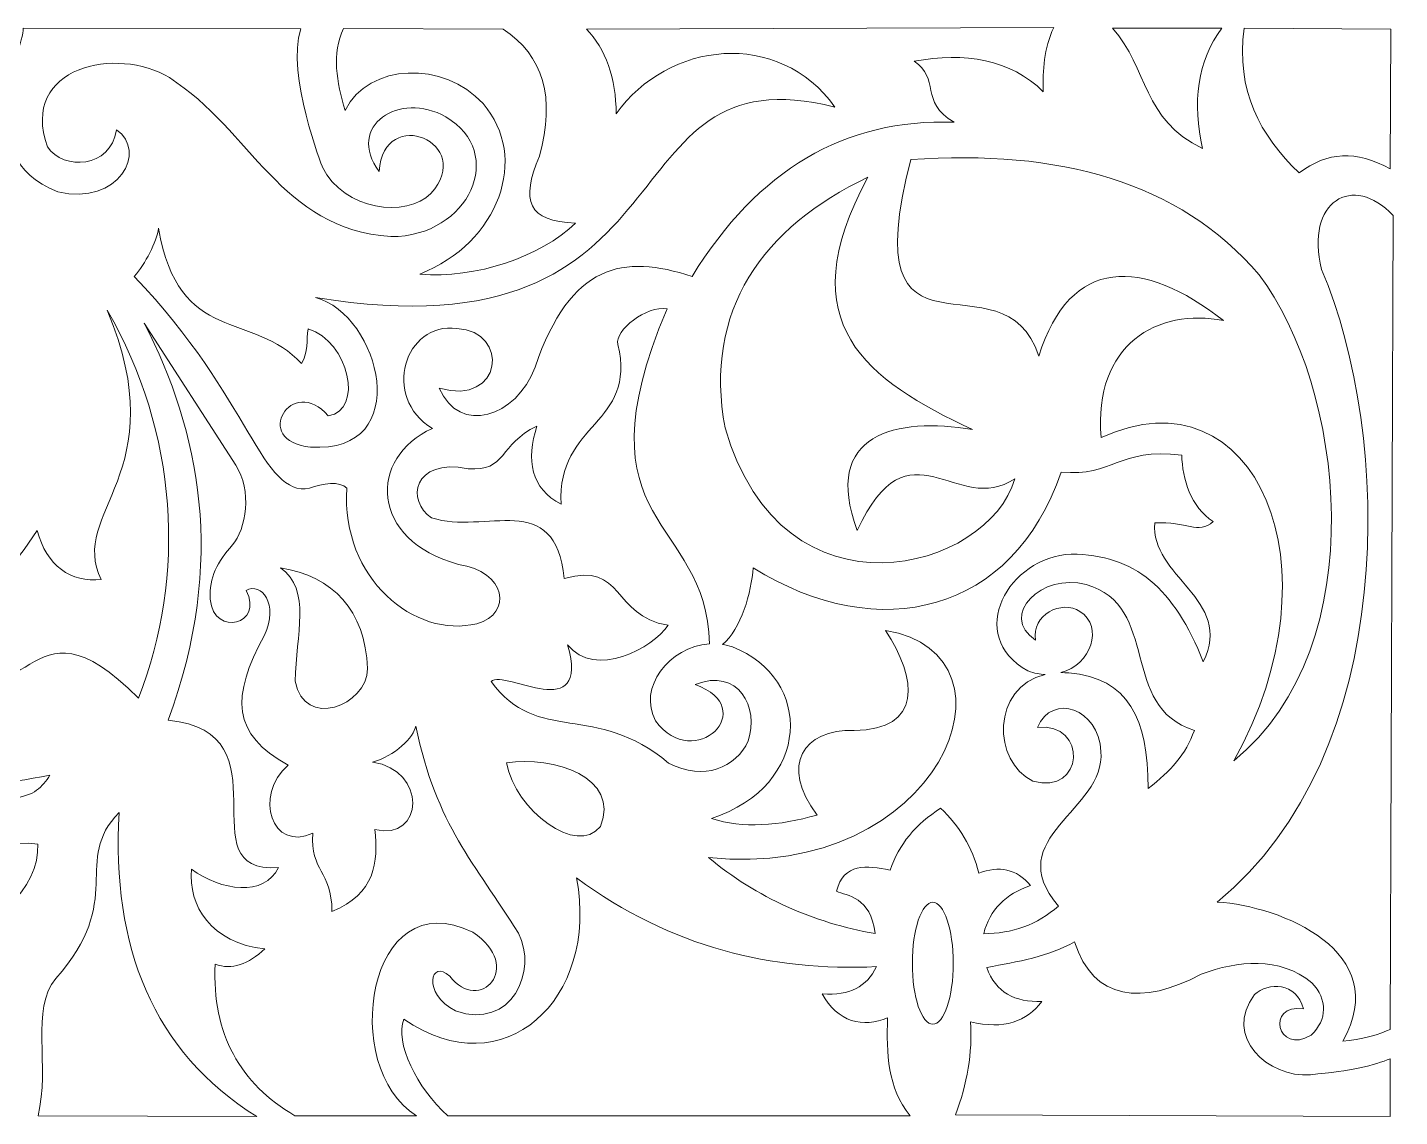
# Model space of a CAD drawing. Header units: centimetres. Extents: x -58 to 58, y -29 to 29.
# Drawn here: x 1.08 to 34.59, y 2.83 to 29.43 of the extents above; entities that cross this region are included whole.
import ezdxf

# ---------------------------------------------------------------- set-up
doc = ezdxf.new("R2010")
doc.units = ezdxf.units.CM
doc.header["$MEASUREMENT"] = 0
doc.layers.add('layer 1', color=7, linetype='Continuous')

msp = doc.modelspace()

# ---------------------------------------------------------------- linework, layer by layer
at = {"layer": 'layer 1', "color": 114, "lineweight": 9}
msp.add_ellipse((23.19312, 6.57304), major_axis=(0, 1.48925), ratio=0.33560517, dxfattribs=at)
for points, knots in [([(8.28643, 26.01729), (8.80758, 24.95373), (10.33783, 24.77423), (10.93446, 25.37474), (10.93446, 25.37474), (12.04035, 26.6024), (9.77511, 27.56058), (9.67125, 25.91195), (9.67125, 25.91195), (8.8432, 27.01705), (10.16608, 27.89564), (11.2988, 27.2438), (11.2988, 27.2438), (12.79102, 26.3799), (11.88187, 24.31516), (9.953, 24.32), (9.953, 24.32), (7.245, 24.51306), (6.56345, 26.91348), (4.54608, 28.20276), (4.54608, 28.20276), (3.28028, 28.97957), (0.87428, 28.48685), (1.5658, 26.51063), (1.5658, 26.51063), (1.96602, 25.92679), (3.10417, 25.99105), (3.25603, 26.92431), (3.25603, 26.92431), (4.01691, 26.41487), (3.32155, 25.05927), (1.82025, 25.41437), (1.82025, 25.41437), (-0.43495, 26.31069), (1.01029, 28.88282), (0.97479, 29.40828), (0.97479, 29.40828), (0.97479, 29.40828), (7.75628, 29.39799), (7.75628, 29.39799), (7.75628, 29.39799), (7.38935, 28.27177), (8.28643, 26.01729), (8.28643, 26.01729)], [0, 0, 0, 0, 0.08333333, 0.08333333, 0.08333333, 0.08333333, 0.16666667, 0.16666667, 0.16666667, 0.16666667, 0.25, 0.25, 0.25, 0.25, 0.33333333, 0.33333333, 0.33333333, 0.33333333, 0.41666667, 0.41666667, 0.41666667, 0.41666667, 0.5, 0.5, 0.5, 0.5, 0.58333333, 0.58333333, 0.58333333, 0.58333333, 0.66666667, 0.66666667, 0.66666667, 0.66666667, 0.75, 0.75, 0.75, 0.75, 0.83333333, 0.83333333, 0.83333333, 0.83333333, 1, 1, 1, 1]), ([(26.14648, 29.42897), (25.90715, 28.905), (25.87692, 28.39138), (25.89204, 27.85698), (25.89204, 27.85698), (25.091, 28.65443), (23.97564, 28.83024), (22.73812, 28.60301), (22.73812, 28.60301), (23.3795, 28.19179), (22.85931, 27.61568), (23.7111, 27.11235), (23.7111, 27.11235), (21.04556, 27.20891), (18.91311, 25.95414), (17.31367, 23.34784), (17.31367, 23.34784), (15.63104, 23.89621), (14.34817, 23.67246), (13.47885, 21.13464), (13.47885, 21.13464), (13.01841, 19.89587), (11.63499, 19.46982), (11.13434, 20.61754), (11.13434, 20.61754), (12.69616, 20.17307), (12.86682, 22.0055), (11.56942, 22.07616), (11.56942, 22.07616), (10.29092, 22.24206), (9.71834, 20.40055), (10.96966, 19.63543), (10.96966, 19.63543), (9.39638, 18.92695), (9.43617, 16.89977), (11.60688, 16.31525), (11.60688, 16.31525), (12.76499, 16.14659), (12.94826, 15.10494), (12.05215, 14.86688), (12.05215, 14.86688), (10.54982, 14.49495), (8.73526, 15.96169), (8.8807, 18.17682), (8.8807, 18.17682), (8.71479, 18.35616), (8.28086, 18.29387), (7.97197, 18.17682), (7.97197, 18.17682), (6.79823, 17.94702), (6.553, 20.34995), (3.68912, 23.34567), (3.68912, 23.34567), (3.96174, 23.66274), (4.22803, 24.18207), (4.28255, 24.52684), (4.28255, 24.52684), (4.76392, 21.65508), (6.61177, 22.51009), (7.77205, 21.21738), (7.77205, 21.21738), (7.95384, 21.5001), (7.8811, 21.78276), (7.93563, 22.06543), (7.93563, 22.06543), (8.92945, 21.76633), (9.30211, 20.06468), (8.42634, 19.94536), (8.42634, 19.94536), (7.54313, 20.97081), (6.53097, 19.32643), (7.99015, 19.18004), (7.99015, 19.18004), (10.56367, 19.00984), (9.69248, 22.42387), (8.11737, 22.83074), (8.11737, 22.83074), (17.61045, 21.2834), (15.06088, 28.94038), (20.80317, 27.48466), (20.80317, 27.48466), (19.4304, 29.40466), (16.71939, 29.09725), (15.45987, 27.31919), (15.45987, 27.31919), (15.45567, 28.18435), (15.20063, 28.91022), (14.73289, 29.3876), (14.73289, 29.3876), (14.73289, 29.3876), (26.14648, 29.42897), (26.14648, 29.42897)], [0, 0, 0, 0, 0.04166667, 0.04166667, 0.04166667, 0.04166667, 0.08333333, 0.08333333, 0.08333333, 0.08333333, 0.125, 0.125, 0.125, 0.125, 0.16666667, 0.16666667, 0.16666667, 0.16666667, 0.20833333, 0.20833333, 0.20833333, 0.20833333, 0.25, 0.25, 0.25, 0.25, 0.29166667, 0.29166667, 0.29166667, 0.29166667, 0.33333333, 0.33333333, 0.33333333, 0.33333333, 0.375, 0.375, 0.375, 0.375, 0.41666667, 0.41666667, 0.41666667, 0.41666667, 0.45833333, 0.45833333, 0.45833333, 0.45833333, 0.5, 0.5, 0.5, 0.5, 0.54166667, 0.54166667, 0.54166667, 0.54166667, 0.58333333, 0.58333333, 0.58333333, 0.58333333, 0.625, 0.625, 0.625, 0.625, 0.66666667, 0.66666667, 0.66666667, 0.66666667, 0.70833333, 0.70833333, 0.70833333, 0.70833333, 0.75, 0.75, 0.75, 0.75, 0.79166667, 0.79166667, 0.79166667, 0.79166667, 0.83333333, 0.83333333, 0.83333333, 0.83333333, 0.875, 0.875, 0.875, 0.875, 0.91666667, 0.91666667, 0.91666667, 0.91666667, 1, 1, 1, 1]), ([(8.83625, 27.40425), (8.6405, 28.09821), (8.49574, 28.78444), (8.80209, 29.40212), (8.80209, 29.40212), (8.80209, 29.40212), (12.69607, 29.3905), (12.69607, 29.3905), (12.69607, 29.3905), (13.68365, 28.74393), (13.98051, 27.70977), (13.58662, 26.28788), (13.58662, 26.28788), (13.11735, 25.18795), (13.30482, 24.69057), (14.46871, 24.64954), (14.46871, 24.64954), (13.62164, 23.83232), (12.02102, 23.28115), (10.66434, 23.40636), (10.66434, 23.40636), (12.59929, 24.1639), (13.34866, 26.26404), (12.20663, 27.5674), (12.20663, 27.5674), (11.25415, 28.6198), (9.41884, 28.56509), (8.83625, 27.40425)], [0, 0, 0, 0, 0.125, 0.125, 0.125, 0.125, 0.25, 0.25, 0.25, 0.25, 0.375, 0.375, 0.375, 0.375, 0.5, 0.5, 0.5, 0.5, 0.625, 0.625, 0.625, 0.625, 0.75, 0.75, 0.75, 0.75, 1, 1, 1, 1]), ([(30.25392, 29.40828), (29.65594, 28.63355), (29.52804, 27.57141), (29.78138, 26.47114), (29.78138, 26.47114), (28.31213, 27.16991), (28.46076, 28.42927), (27.58226, 29.40828), (27.58226, 29.40828), (27.58226, 29.40828), (30.25392, 29.40828), (30.25392, 29.40828)], [0, 0, 0, 0, 0.25, 0.25, 0.25, 0.25, 0.5, 0.5, 0.5, 0.5, 1, 1, 1, 1]), ([(30.79915, 29.40828), (30.79915, 29.40828), (34.37953, 29.3876), (34.37953, 29.3876), (34.37953, 29.3876), (34.37953, 29.3876), (34.36136, 25.97472), (34.36136, 25.97472), (34.36136, 25.97472), (33.53437, 26.43842), (32.83228, 26.39184), (32.14148, 25.87928), (32.14148, 25.87928), (31.18421, 26.78773), (30.59316, 27.89327), (30.79915, 29.40828)], [0, 0, 0, 0, 0.2, 0.2, 0.2, 0.2, 0.4, 0.4, 0.4, 0.4, 0.6, 0.6, 0.6, 0.6, 1, 1, 1, 1]), ([(-11.65575, 21.93241), (-12.3576, 21.3165), (-13.1004, 20.5262), (-13.10893, 19.52128), (-13.10893, 19.52128), (-13.73901, 19.90742), (-14.39325, 19.99011), (-15.07178, 19.76949), (-15.07178, 19.76949), (-15.08435, 19.22489), (-14.58145, 18.40623), (-13.94024, 17.94712), (-13.94024, 17.94712), (-14.21358, 17.74492), (-14.7609, 18.13352), (-15.17131, 17.95712), (-15.17131, 17.95712), (-14.8322, 16.75044), (-14.036, 16.1634), (-12.72726, 16.50141), (-12.72726, 16.50141), (-12.87869, 16.0464), (-13.18761, 15.60508), (-13.65416, 15.17762), (-13.65416, 15.17762), (-14.2698, 15.95487), (-15.10944, 16.33062), (-16.105, 16.23638), (-16.105, 16.23638), (-15.60831, 20.03351), (-20.77873, 18.16969), (-18.24043, 15.98725), (-18.24043, 15.98725), (-18.6869, 15.8803), (-19.2625, 15.28074), (-19.43391, 14.85069), (-19.43391, 14.85069), (-23.34147, 15.4816), (-24.63764, 18.24921), (-23.90459, 22.52048), (-23.90459, 22.52048), (-21.80849, 22.12062), (-21.12614, 22.89444), (-21.98641, 25.19728), (-21.98641, 25.19728), (-19.22919, 27.88665), (-14.55915, 28.12795), (-13.14528, 24.67163), (-13.14528, 24.67163), (-12.68985, 23.17125), (-13.50911, 21.32378), (-15.59884, 21.8379), (-15.59884, 21.8379), (-17.10167, 22.45161), (-16.64309, 23.97092), (-15.88975, 24.30361), (-15.88975, 24.30361), (-15.06865, 24.71632), (-14.28411, 24.07855), (-14.59924, 23.55468), (-14.59924, 23.55468), (-15.48378, 24.41491), (-16.47355, 22.75288), (-15.10812, 22.35501), (-15.10812, 22.35501), (-14.2752, 22.11719), (-13.5766, 22.80667), (-13.69051, 23.88563), (-13.69051, 23.88563), (-14.18912, 26.04221), (-16.86354, 25.98772), (-17.92517, 24.00973), (-17.92517, 24.00973), (-18.44166, 25.50498), (-19.87749, 25.64098), (-20.94214, 24.5682), (-20.94214, 24.5682), (-18.39168, 24.36136), (-19.7487, 21.8379), (-17.92517, 21.15533), (-17.92517, 21.15533), (-21.32185, 21.92458), (-22.68796, 17.39471), (-19.74262, 16.66688), (-19.74262, 16.66688), (-20.76727, 18.64052), (-20.05698, 19.82559), (-17.25272, 19.54197), (-17.25272, 19.54197), (-15.71986, 19.31087), (-14.84744, 19.53138), (-15.03543, 20.96917), (-15.03543, 20.96917), (-13.20736, 21.19935), (-12.4349, 22.24211), (-12.25473, 23.74084), (-12.25473, 23.74084), (-11.93024, 24.03919), (-11.38122, 24.03919), (-11.05673, 23.74084), (-11.05673, 23.74084), (-10.87656, 22.24211), (-10.1041, 21.19935), (-8.27603, 20.96917), (-8.27603, 20.96917), (-8.46402, 19.53138), (-7.5916, 19.31087), (-6.05874, 19.54197), (-6.05874, 19.54197), (-3.25448, 19.82559), (-2.54419, 18.64052), (-3.56884, 16.66688), (-3.56884, 16.66688), (-0.6235, 17.39471), (-1.98961, 21.92458), (-5.38629, 21.15533), (-5.38629, 21.15533), (-3.56276, 21.8379), (-4.91978, 24.36136), (-2.36932, 24.5682), (-2.36932, 24.5682), (-3.43397, 25.64098), (-4.8698, 25.50498), (-5.38629, 24.00973), (-5.38629, 24.00973), (-6.44792, 25.98772), (-9.12234, 26.04221), (-9.62095, 23.88563), (-9.62095, 23.88563), (-9.73486, 22.80667), (-9.03626, 22.11719), (-8.20334, 22.35501), (-8.20334, 22.35501), (-6.83791, 22.75288), (-7.82768, 24.41491), (-8.71222, 23.55468), (-8.71222, 23.55468), (-9.02735, 24.07855), (-8.24281, 24.71632), (-7.42171, 24.30361), (-7.42171, 24.30361), (-6.66837, 23.97092), (-6.20979, 22.45161), (-7.71262, 21.8379), (-7.71262, 21.8379), (-9.80235, 21.32378), (-10.62161, 23.17125), (-10.16618, 24.67163), (-10.16618, 24.67163), (-8.75231, 28.12795), (-4.08227, 27.88665), (-1.32505, 25.19728), (-1.32505, 25.19728), (-2.18532, 22.89444), (-1.50297, 22.12062), (0.59313, 22.52048), (0.59313, 22.52048), (1.32618, 18.24921), (0.03001, 15.4816), (-3.87755, 14.85069), (-3.87755, 14.85069), (-4.04896, 15.28074), (-4.62456, 15.8803), (-5.07103, 15.98725), (-5.07103, 15.98725), (-2.53273, 18.16969), (-7.70315, 20.03351), (-7.20646, 16.23638), (-7.20646, 16.23638), (-8.20202, 16.33062), (-9.04166, 15.95487), (-9.6573, 15.17762), (-9.6573, 15.17762), (-10.12385, 15.60508), (-10.43277, 16.0464), (-10.5842, 16.50141), (-10.5842, 16.50141), (-9.27546, 16.1634), (-8.47926, 16.75044), (-8.14015, 17.95712), (-8.14015, 17.95712), (-8.55056, 18.13352), (-9.09788, 17.74492), (-9.37122, 17.94712), (-9.37122, 17.94712), (-8.73001, 18.40623), (-8.22711, 19.22489), (-8.23968, 19.76949), (-8.23968, 19.76949), (-8.91821, 19.99011), (-9.57245, 19.90742), (-10.20253, 19.52128), (-10.20253, 19.52128), (-10.21087, 20.50441), (-10.95094, 21.34037), (-11.65575, 21.93241)], [0, 0, 0, 0, 0.02, 0.02, 0.02, 0.02, 0.04, 0.04, 0.04, 0.04, 0.06, 0.06, 0.06, 0.06, 0.08, 0.08, 0.08, 0.08, 0.1, 0.1, 0.1, 0.1, 0.12, 0.12, 0.12, 0.12, 0.14, 0.14, 0.14, 0.14, 0.16, 0.16, 0.16, 0.16, 0.18, 0.18, 0.18, 0.18, 0.2, 0.2, 0.2, 0.2, 0.22, 0.22, 0.22, 0.22, 0.24, 0.24, 0.24, 0.24, 0.26, 0.26, 0.26, 0.26, 0.28, 0.28, 0.28, 0.28, 0.3, 0.3, 0.3, 0.3, 0.32, 0.32, 0.32, 0.32, 0.34, 0.34, 0.34, 0.34, 0.36, 0.36, 0.36, 0.36, 0.38, 0.38, 0.38, 0.38, 0.4, 0.4, 0.4, 0.4, 0.42, 0.42, 0.42, 0.42, 0.44, 0.44, 0.44, 0.44, 0.46, 0.46, 0.46, 0.46, 0.48, 0.48, 0.48, 0.48, 0.5, 0.5, 0.5, 0.5, 0.52, 0.52, 0.52, 0.52, 0.54, 0.54, 0.54, 0.54, 0.56, 0.56, 0.56, 0.56, 0.58, 0.58, 0.58, 0.58, 0.6, 0.6, 0.6, 0.6, 0.62, 0.62, 0.62, 0.62, 0.64, 0.64, 0.64, 0.64, 0.66, 0.66, 0.66, 0.66, 0.68, 0.68, 0.68, 0.68, 0.7, 0.7, 0.7, 0.7, 0.72, 0.72, 0.72, 0.72, 0.74, 0.74, 0.74, 0.74, 0.76, 0.76, 0.76, 0.76, 0.78, 0.78, 0.78, 0.78, 0.8, 0.8, 0.8, 0.8, 0.82, 0.82, 0.82, 0.82, 0.84, 0.84, 0.84, 0.84, 0.86, 0.86, 0.86, 0.86, 0.88, 0.88, 0.88, 0.88, 0.9, 0.9, 0.9, 0.9, 0.92, 0.92, 0.92, 0.92, 0.94, 0.94, 0.94, 0.94, 0.96, 0.96, 0.96, 0.96, 1, 1, 1, 1]), ([(30.54471, 11.51654), (34.02649, 14.36538), (33.21772, 20.68476), (31.16264, 23.38921), (31.16264, 23.38921), (29.2029, 25.67476), (26.26466, 26.45384), (22.65697, 26.20225), (22.65697, 26.20225), (21.22726, 20.67268), (24.92276, 24.05796), (25.78299, 21.40354), (25.78299, 21.40354), (26.54708, 23.85388), (28.32666, 23.80729), (30.29027, 22.27227), (30.29027, 22.27227), (28.69758, 22.58224), (27.10799, 21.69708), (27.30493, 19.41496), (27.30493, 19.41496), (31.07619, 21.12382), (33.20345, 16.26436), (30.54471, 11.51654)], [0, 0, 0, 0, 0.14285714, 0.14285714, 0.14285714, 0.14285714, 0.28571429, 0.28571429, 0.28571429, 0.28571429, 0.42857143, 0.42857143, 0.42857143, 0.42857143, 0.57142857, 0.57142857, 0.57142857, 0.57142857, 0.71428571, 0.71428571, 0.71428571, 0.71428571, 1, 1, 1, 1]), ([(34.36839, 4.95805), (34.16973, 4.86303), (33.60773, 4.68262), (33.21036, 4.67299), (33.21036, 4.67299), (34.43749, 6.85622), (31.70796, 7.97345), (30.14032, 8.06712), (30.14032, 8.06712), (34.59377, 11.70076), (34.41634, 19.47348), (32.6893, 23.51332), (32.6893, 23.51332), (32.2743, 25.1924), (33.46176, 25.88179), (34.43405, 24.8371), (34.43405, 24.8371), (34.43405, 24.8371), (34.36839, 4.95805), (34.36839, 4.95805)], [0, 0, 0, 0, 0.16666667, 0.16666667, 0.16666667, 0.16666667, 0.33333333, 0.33333333, 0.33333333, 0.33333333, 0.5, 0.5, 0.5, 0.5, 0.66666667, 0.66666667, 0.66666667, 0.66666667, 1, 1, 1, 1]), ([(21.60876, 25.76962), (19.65381, 22.18625), (21.59343, 20.81051), (24.1604, 19.61045), (24.1604, 19.61045), (22.32185, 19.92477), (20.45777, 19.50944), (21.34841, 17.14261), (21.34841, 17.14261), (22.61438, 19.90645), (23.7832, 17.45278), (25.1969, 18.40802), (25.1969, 18.40802), (24.56984, 16.16906), (19.53814, 14.75539), (18.11925, 19.64713), (18.11925, 19.64713), (17.58612, 22.5154), (19.04012, 24.55622), (21.60876, 25.76962)], [0, 0, 0, 0, 0.16666667, 0.16666667, 0.16666667, 0.16666667, 0.33333333, 0.33333333, 0.33333333, 0.33333333, 0.5, 0.5, 0.5, 0.5, 0.66666667, 0.66666667, 0.66666667, 0.66666667, 1, 1, 1, 1]), ([(3.02851, 22.52048), (4.7581, 19.53167), (4.96409, 16.04993), (3.79184, 13.04716), (3.79184, 13.04716), (0.97479, 15.8947), (1.22923, 12.1026), (-1.33337, 13.95726), (-1.33337, 13.95726), (-1.52569, 13.39642), (-0.87209, 12.55311), (-0.00604, 12.47153), (-0.00604, 12.47153), (-0.61841, 12.05814), (-1.85907, 12.16132), (-2.60559, 12.7369), (-2.60559, 12.7369), (-2.34677, 10.71242), (-0.59505, 10.73677), (1.62907, 11.16491), (1.62907, 11.16491), (1.439, 10.8835), (1.25195, 10.65452), (0.71822, 10.60711), (0.71822, 10.60711), (-0.19704, 10.51519), (-0.79752, 10.3864), (-1.50391, 9.92942), (-1.50391, 9.92942), (-1.84315, 9.70764), (-2.71162, 9.92666), (-3.05995, 10.17207), (-3.05995, 10.17207), (-3.10318, 9.63235), (-2.73812, 9.26419), (-2.35093, 9.21127), (-2.35093, 9.21127), (-3.52463, 6.61716), (-6.76899, 6.77475), (-9.09389, 9.19992), (-9.09389, 9.19992), (-7.70655, 9.84804), (-6.50096, 9.21374), (-5.20454, 10.08933), (-5.20454, 10.08933), (-5.24425, 9.0922), (-4.6898, 8.63086), (-3.77326, 8.84336), (-3.77326, 8.84336), (-5.15295, 10.8315), (-3.37941, 11.55438), (-3.62336, 14.12273), (-3.62336, 14.12273), (-1.19753, 14.14579), (0.20462, 15.463), (1.32011, 17.14261), (1.32011, 17.14261), (1.54121, 16.27214), (2.14403, 15.87228), (2.88311, 15.94293), (2.88311, 15.94293), (2.05923, 17.59766), (4.70664, 18.50776), (3.02851, 22.52048)], [0, 0, 0, 0, 0.05882353, 0.05882353, 0.05882353, 0.05882353, 0.11764706, 0.11764706, 0.11764706, 0.11764706, 0.17647059, 0.17647059, 0.17647059, 0.17647059, 0.23529412, 0.23529412, 0.23529412, 0.23529412, 0.29411765, 0.29411765, 0.29411765, 0.29411765, 0.35294118, 0.35294118, 0.35294118, 0.35294118, 0.41176471, 0.41176471, 0.41176471, 0.41176471, 0.47058824, 0.47058824, 0.47058824, 0.47058824, 0.52941176, 0.52941176, 0.52941176, 0.52941176, 0.58823529, 0.58823529, 0.58823529, 0.58823529, 0.64705882, 0.64705882, 0.64705882, 0.64705882, 0.70588235, 0.70588235, 0.70588235, 0.70588235, 0.76470588, 0.76470588, 0.76470588, 0.76470588, 0.82352941, 0.82352941, 0.82352941, 0.82352941, 0.88235294, 0.88235294, 0.88235294, 0.88235294, 1, 1, 1, 1]), ([(17.73691, 14.37316), (16.75676, 14.311), (15.97645, 13.29344), (16.42194, 12.49511), (16.42194, 12.49511), (17.36519, 11.19472), (19.00747, 12.81446), (17.38637, 13.3781), (17.38637, 13.3781), (18.45153, 13.80542), (18.9549, 12.8193), (18.68584, 12.0031), (18.68584, 12.0031), (18.38159, 11.3543), (17.61124, 11.00911), (16.74117, 11.46401), (16.74117, 11.46401), (14.93129, 12.97592), (13.55829, 11.8863), (12.40231, 13.45717), (12.40231, 13.45717), (12.7543, 13.76531), (14.82858, 12.35446), (14.27459, 14.35307), (14.27459, 14.35307), (14.94019, 13.4957), (16.36538, 14.28022), (16.72573, 14.82664), (16.72573, 14.82664), (15.34674, 15.06388), (15.65584, 16.38927), (14.19293, 15.97215), (14.19293, 15.97215), (13.97188, 18.17172), (12.25378, 17.02885), (10.95259, 17.45288), (10.95259, 17.45288), (10.32234, 17.85293), (10.48893, 18.9242), (11.84314, 18.65255), (11.84314, 18.65255), (12.7904, 18.56781), (12.59297, 19.25622), (13.52177, 19.68962), (13.52177, 19.68962), (13.25917, 18.87521), (13.37808, 18.15526), (14.11496, 17.78382), (14.11496, 17.78382), (14.00391, 19.79013), (15.97504, 19.71696), (15.49962, 21.68814), (15.49962, 21.68814), (15.41673, 22.03194), (16.19806, 22.64299), (16.7016, 22.55595), (16.7016, 22.55595), (14.43778, 17.18451), (17.6723, 17.52294), (17.73691, 14.37316)], [0, 0, 0, 0, 0.0625, 0.0625, 0.0625, 0.0625, 0.125, 0.125, 0.125, 0.125, 0.1875, 0.1875, 0.1875, 0.1875, 0.25, 0.25, 0.25, 0.25, 0.3125, 0.3125, 0.3125, 0.3125, 0.375, 0.375, 0.375, 0.375, 0.4375, 0.4375, 0.4375, 0.4375, 0.5, 0.5, 0.5, 0.5, 0.5625, 0.5625, 0.5625, 0.5625, 0.625, 0.625, 0.625, 0.625, 0.6875, 0.6875, 0.6875, 0.6875, 0.75, 0.75, 0.75, 0.75, 0.8125, 0.8125, 0.8125, 0.8125, 0.875, 0.875, 0.875, 0.875, 1, 1, 1, 1]), ([(10.58499, 2.8499), (10.58499, 2.8499), (7.60848, 2.8499), (7.60848, 2.8499), (7.60848, 2.8499), (6.27954, 3.62975), (5.58733, 4.83465), (5.66381, 6.55235), (5.66381, 6.55235), (6.06981, 6.39693), (6.47563, 6.55395), (6.8815, 6.92467), (6.8815, 6.92467), (5.56631, 7.05795), (4.9977, 7.99505), (5.08936, 8.869), (5.08936, 8.869), (5.80165, 8.34255), (6.87148, 8.19151), (7.20864, 8.91034), (7.20864, 8.91034), (4.91263, 8.74487), (7.49396, 12.22328), (4.51882, 12.50937), (4.51882, 12.50937), (5.953, 16.4303), (5.28087, 19.56963), (3.93294, 22.2061), (3.93294, 22.2061), (3.93294, 22.2061), (6.17049, 18.73703), (6.17049, 18.73703), (6.17049, 18.73703), (6.56651, 18.12844), (6.42493, 17.16508), (6.08645, 16.79219), (6.08645, 16.79219), (5.7177, 16.37706), (5.51909, 16.00634), (5.53999, 15.46203), (5.53999, 15.46203), (5.64526, 14.51955), (6.8669, 14.86466), (6.4181, 15.67472), (6.4181, 15.67472), (6.79638, 15.89789), (7.22316, 15.34039), (6.86929, 14.58846), (6.86929, 14.58846), (6.04195, 13.077), (6.07997, 12.15987), (7.44411, 11.41312), (7.44411, 11.41312), (6.58968, 10.66087), (7.05693, 9.28811), (8.0469, 9.747), (8.0469, 9.747), (7.9846, 8.81012), (8.51424, 8.84591), (8.51721, 7.83477), (8.51721, 7.83477), (9.57271, 8.26904), (9.65828, 9.0506), (9.56159, 9.83686), (9.56159, 9.83686), (10.77303, 9.54688), (10.8419, 11.29958), (9.50577, 11.48656), (9.50577, 11.48656), (10.04582, 11.626), (10.52285, 12.10233), (10.56355, 12.36675), (10.56355, 12.36675), (11.07991, 9.918), (11.99792, 9.03418), (13.06988, 7.30751), (13.06988, 7.30751), (13.55078, 6.39824), (12.91149, 4.93117), (11.53864, 5.40806), (11.53864, 5.40806), (10.70248, 5.836), (10.92669, 6.70019), (11.39324, 6.25611), (11.39324, 6.25611), (12.12016, 5.3087), (13.23037, 6.48527), (11.95665, 7.33168), (11.95665, 7.33168), (9.3824, 8.60551), (8.67964, 4.02861), (10.58499, 2.8499)], [0, 0, 0, 0, 0.04166667, 0.04166667, 0.04166667, 0.04166667, 0.08333333, 0.08333333, 0.08333333, 0.08333333, 0.125, 0.125, 0.125, 0.125, 0.16666667, 0.16666667, 0.16666667, 0.16666667, 0.20833333, 0.20833333, 0.20833333, 0.20833333, 0.25, 0.25, 0.25, 0.25, 0.29166667, 0.29166667, 0.29166667, 0.29166667, 0.33333333, 0.33333333, 0.33333333, 0.33333333, 0.375, 0.375, 0.375, 0.375, 0.41666667, 0.41666667, 0.41666667, 0.41666667, 0.45833333, 0.45833333, 0.45833333, 0.45833333, 0.5, 0.5, 0.5, 0.5, 0.54166667, 0.54166667, 0.54166667, 0.54166667, 0.58333333, 0.58333333, 0.58333333, 0.58333333, 0.625, 0.625, 0.625, 0.625, 0.66666667, 0.66666667, 0.66666667, 0.66666667, 0.70833333, 0.70833333, 0.70833333, 0.70833333, 0.75, 0.75, 0.75, 0.75, 0.79166667, 0.79166667, 0.79166667, 0.79166667, 0.83333333, 0.83333333, 0.83333333, 0.83333333, 0.875, 0.875, 0.875, 0.875, 0.91666667, 0.91666667, 0.91666667, 0.91666667, 1, 1, 1, 1]), ([(18.05537, 14.35738), (18.51626, 14.74291), (18.76255, 15.63359), (18.80398, 16.23251), (18.80398, 16.23251), (21.88457, 14.31131), (25.15679, 15.12797), (26.32822, 18.56982), (26.32822, 18.56982), (27.60961, 18.44813), (27.70936, 19.16743), (29.27249, 18.9835), (29.27249, 18.9835), (29.29137, 18.40004), (29.49349, 17.71098), (30.0437, 17.36228), (30.0437, 17.36228), (29.65885, 17.02865), (29.40302, 17.37834), (28.61821, 17.32877), (28.61821, 17.32877), (28.48532, 16.03389), (30.55497, 15.45659), (29.79955, 13.93658), (29.79955, 13.93658), (29.09066, 15.72488), (28.1293, 16.56622), (26.57362, 16.56375), (26.57362, 16.56375), (25.04267, 16.50769), (23.96294, 14.57541), (25.51526, 13.71311), (25.51526, 13.71311), (25.68267, 13.65133), (25.80595, 13.63538), (25.9399, 13.62565), (25.9399, 13.62565), (24.61792, 13.31502), (24.64941, 11.4884), (25.63759, 11.02012), (25.63759, 11.02012), (26.89257, 10.65525), (26.98488, 12.47023), (25.74655, 12.33366), (25.74655, 12.33366), (26.1168, 13.18412), (27.24527, 12.80108), (27.30056, 11.7445), (27.30056, 11.7445), (27.42141, 10.30304), (24.82462, 9.65067), (26.26351, 7.97042), (26.26351, 7.97042), (25.74209, 7.50991), (25.12781, 7.29925), (24.43655, 7.29553), (24.43655, 7.29553), (24.58801, 7.88048), (24.96981, 8.27165), (25.5818, 8.46882), (25.5818, 8.46882), (25.23567, 8.88337), (24.80997, 8.96471), (24.31837, 8.7699), (24.31837, 8.7699), (24.15688, 9.41353), (23.83632, 9.93609), (23.38395, 10.35823), (23.38395, 10.35823), (22.77808, 9.97949), (22.36614, 9.47611), (22.14804, 8.84805), (22.14804, 8.84805), (21.5778, 8.96756), (21.02, 9.02792), (20.83952, 8.33118), (20.83952, 8.33118), (21.09095, 8.21486), (21.67865, 8.21278), (21.7846, 7.29698), (21.7846, 7.29698), (20.26329, 7.57018), (18.8957, 8.16832), (17.71351, 9.15855), (17.71351, 9.15855), (23.35975, 8.55185), (25.60265, 14.12036), (22.03904, 14.70189), (22.03904, 14.70189), (22.81515, 13.52599), (22.94755, 12.26576), (21.27571, 12.26116), (21.27571, 12.26116), (20.01411, 12.2905), (19.45869, 11.41466), (20.36699, 10.19276), (20.36699, 10.19276), (19.43614, 9.93), (18.55404, 9.85954), (17.78621, 10.11002), (17.78621, 10.11002), (20.25187, 10.9167), (20.27408, 13.53735), (18.29679, 14.2985), (18.29679, 14.2985), (18.21511, 14.32523), (18.13452, 14.34466), (18.05537, 14.35738)], [0, 0, 0, 0, 0.03571429, 0.03571429, 0.03571429, 0.03571429, 0.07142857, 0.07142857, 0.07142857, 0.07142857, 0.10714286, 0.10714286, 0.10714286, 0.10714286, 0.14285714, 0.14285714, 0.14285714, 0.14285714, 0.17857143, 0.17857143, 0.17857143, 0.17857143, 0.21428571, 0.21428571, 0.21428571, 0.21428571, 0.25, 0.25, 0.25, 0.25, 0.28571429, 0.28571429, 0.28571429, 0.28571429, 0.32142857, 0.32142857, 0.32142857, 0.32142857, 0.35714286, 0.35714286, 0.35714286, 0.35714286, 0.39285714, 0.39285714, 0.39285714, 0.39285714, 0.42857143, 0.42857143, 0.42857143, 0.42857143, 0.46428571, 0.46428571, 0.46428571, 0.46428571, 0.5, 0.5, 0.5, 0.5, 0.53571429, 0.53571429, 0.53571429, 0.53571429, 0.57142857, 0.57142857, 0.57142857, 0.57142857, 0.60714286, 0.60714286, 0.60714286, 0.60714286, 0.64285714, 0.64285714, 0.64285714, 0.64285714, 0.67857143, 0.67857143, 0.67857143, 0.67857143, 0.71428571, 0.71428571, 0.71428571, 0.71428571, 0.75, 0.75, 0.75, 0.75, 0.78571429, 0.78571429, 0.78571429, 0.78571429, 0.82142857, 0.82142857, 0.82142857, 0.82142857, 0.85714286, 0.85714286, 0.85714286, 0.85714286, 0.89285714, 0.89285714, 0.89285714, 0.89285714, 0.92857143, 0.92857143, 0.92857143, 0.92857143, 1, 1, 1, 1]), ([(7.25856, 16.23251), (8.54895, 16.01881), (9.33045, 15.1984), (9.38498, 13.7711), (9.38498, 13.7711), (9.38124, 12.85221), (7.82265, 12.28291), (7.62205, 13.46084), (7.62205, 13.46084), (7.63763, 14.61263), (8.02571, 15.68728), (7.25856, 16.23251)], [0, 0, 0, 0, 0.25, 0.25, 0.25, 0.25, 0.5, 0.5, 0.5, 0.5, 1, 1, 1, 1]), ([(26.32068, 13.67048), (27.0502, 13.8577), (27.38226, 14.78971), (26.78555, 15.16702), (26.78555, 15.16702), (26.35098, 15.45519), (25.587, 15.0859), (25.70447, 14.4632), (25.70447, 14.4632), (24.7872, 15.0749), (25.87218, 16.12127), (26.93574, 15.82242), (26.93574, 15.82242), (28.76531, 15.31316), (27.73598, 12.82827), (29.58146, 12.26111), (29.58146, 12.26111), (29.37118, 11.66485), (29.00722, 11.27495), (28.45464, 10.84474), (28.45464, 10.84474), (28.45434, 12.54543), (27.9714, 13.54184), (26.51685, 13.66425), (26.51685, 13.66425), (26.44918, 13.66933), (26.38381, 13.67135), (26.32068, 13.67048)], [0, 0, 0, 0, 0.125, 0.125, 0.125, 0.125, 0.25, 0.25, 0.25, 0.25, 0.375, 0.375, 0.375, 0.375, 0.5, 0.5, 0.5, 0.5, 0.625, 0.625, 0.625, 0.625, 0.75, 0.75, 0.75, 0.75, 1, 1, 1, 1]), ([(12.77709, 11.46589), (13.00538, 10.30193), (14.49552, 9.17749), (15.07612, 9.91468), (15.07612, 9.91468), (15.56, 11.11489), (13.93873, 11.64412), (12.77709, 11.46589)], [0, 0, 0, 0, 0.33333333, 0.33333333, 0.33333333, 0.33333333, 1, 1, 1, 1]), ([(3.3193, 10.25481), (3.13734, 6.97464), (4.13087, 4.4173), (6.68158, 2.82921), (6.68158, 2.82921), (6.68158, 2.82921), (1.33828, 2.8499), (1.33828, 2.8499), (1.33828, 2.8499), (1.6385, 4.05161), (1.14566, 5.46523), (1.77205, 6.20367), (1.77205, 6.20367), (3.4954, 8.13029), (2.15796, 9.0718), (3.3193, 10.25481)], [0, 0, 0, 0, 0.2, 0.2, 0.2, 0.2, 0.4, 0.4, 0.4, 0.4, 0.6, 0.6, 0.6, 0.6, 1, 1, 1, 1]), ([(1.33042, 9.48548), (1.39739, 8.43538), (0.13999, 7.16292), (-0.72448, 7.75213), (-0.72448, 7.75213), (-1.24241, 8.67909), (0.16878, 9.66371), (1.33042, 9.48548)], [0, 0, 0, 0, 0.33333333, 0.33333333, 0.33333333, 0.33333333, 1, 1, 1, 1]), ([(11.3458, 2.8499), (10.59151, 3.5223), (10.04161, 4.65012), (10.27519, 5.20869), (10.27519, 5.20869), (12.70076, 3.52081), (15.0566, 5.6906), (14.49152, 8.65667), (14.49152, 8.65667), (16.80852, 6.95144), (19.26178, 6.37518), (21.82095, 6.4903), (21.82095, 6.4903), (21.5719, 5.99707), (21.17129, 5.77865), (20.49421, 5.82841), (20.49421, 5.82841), (20.84976, 5.13945), (21.50277, 4.98075), (22.08847, 5.24379), (22.08847, 5.24379), (22.0573, 4.37095), (22.08605, 3.52798), (22.6388, 2.8499), (22.6388, 2.8499), (22.6388, 2.8499), (11.3458, 2.8499), (11.3458, 2.8499)], [0, 0, 0, 0, 0.125, 0.125, 0.125, 0.125, 0.25, 0.25, 0.25, 0.25, 0.375, 0.375, 0.375, 0.375, 0.5, 0.5, 0.5, 0.5, 0.625, 0.625, 0.625, 0.625, 0.75, 0.75, 0.75, 0.75, 1, 1, 1, 1]), ([(34.36601, 4.24065), (33.98592, 4.08286), (33.41697, 3.93933), (32.41797, 3.85226), (32.41797, 3.85226), (31.38585, 3.76019), (30.27144, 4.78306), (31.0536, 5.80773), (31.0536, 5.80773), (31.36978, 6.11131), (32.08709, 6.11951), (32.24481, 5.46229), (32.24481, 5.46229), (31.32695, 5.59934), (31.59288, 4.31858), (32.43486, 4.81489), (32.43486, 4.81489), (32.8347, 5.20093), (32.83503, 5.68541), (32.45303, 6.0973), (32.45303, 6.0973), (31.65811, 6.74131), (30.64628, 6.64447), (29.74503, 6.30414), (29.74503, 6.30414), (28.30402, 5.53893), (27.1116, 5.65791), (26.65791, 7.09889), (26.65791, 7.09889), (26.01964, 6.73305), (25.27041, 6.61402), (24.51077, 6.46962), (24.51077, 6.46962), (24.72738, 5.85567), (25.20289, 5.61959), (25.85569, 5.64225), (25.85569, 5.64225), (25.48999, 5.15236), (24.93719, 4.94358), (24.11094, 5.14583), (24.11094, 5.14583), (24.17013, 4.38748), (24.0277, 3.62903), (23.74744, 2.87058), (23.74744, 2.87058), (23.74744, 2.87058), (34.36136, 2.82921), (34.36136, 2.82921), (34.36136, 2.82921), (34.36136, 2.82921), (34.36601, 4.24065), (34.36601, 4.24065)], [0, 0, 0, 0, 0.07142857, 0.07142857, 0.07142857, 0.07142857, 0.14285714, 0.14285714, 0.14285714, 0.14285714, 0.21428571, 0.21428571, 0.21428571, 0.21428571, 0.28571429, 0.28571429, 0.28571429, 0.28571429, 0.35714286, 0.35714286, 0.35714286, 0.35714286, 0.42857143, 0.42857143, 0.42857143, 0.42857143, 0.5, 0.5, 0.5, 0.5, 0.57142857, 0.57142857, 0.57142857, 0.57142857, 0.64285714, 0.64285714, 0.64285714, 0.64285714, 0.71428571, 0.71428571, 0.71428571, 0.71428571, 0.78571429, 0.78571429, 0.78571429, 0.78571429, 0.85714286, 0.85714286, 0.85714286, 0.85714286, 1, 1, 1, 1])]:
    msp.add_open_spline(points, degree=3, knots=knots, dxfattribs=at)

doc.saveas('drawing.dxf')
